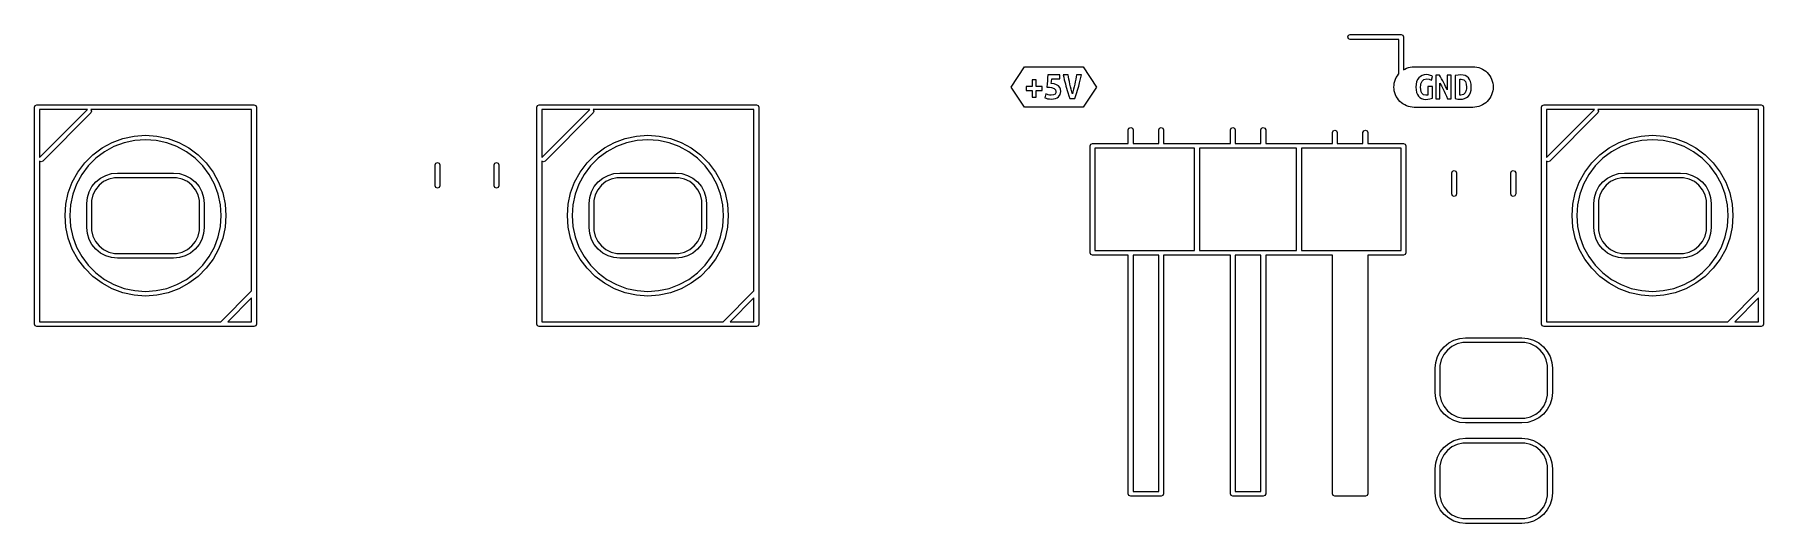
# Model space of a CAD drawing. Extents: x 34.7 to 115.3, y -109.7 to -97.5.
# Drawn here: x 72.24 to 115.26, y -109.66 to -97.5 of the extents above; entities that cross this region are included whole.
import ezdxf

# ---------------------------------------------------------------- set-up
doc = ezdxf.new("R2010")
doc.units = 0
doc.layers.add('BLACK', color=7, linetype='CONTINUOUS')

msp = doc.modelspace()

# ---------------------------------------------------------------- linework, layer by layer
at = {"layer": 'BLACK', "linetype": 'CONTINUOUS'}
for p, q in [((104.915, -97.555), (104.933, -97.5126)), ((104.933, -97.5974), (104.915, -97.555)), ((104.933, -97.5126), (104.975, -97.495)), ((104.975, -97.615), (104.933, -97.5974)), ((104.975, -97.495), (106.245, -97.495)), ((106.185, -97.615), (104.975, -97.615)), ((106.185, -98.4739), (106.185, -97.615)), ((106.245, -97.495), (106.287, -97.5126)), ((106.287, -97.5126), (106.305, -97.555)), ((106.305, -97.555), (106.305, -98.3705)), ((96.5378, -98.8), (96.8707, -98.3006)), ((96.8707, -98.3006), (96.9104, -98.3006)), ((96.9104, -98.3006), (98.2896, -98.3006)), ((96.9104, -98.3006), (96.9104, -98.3006)), ((97.4514, -98.499), (97.4478, -98.5718)), ((97.7524, -98.499), (97.4514, -98.499)), ((97.7524, -98.5962), (97.7524, -98.499)), ((97.961, -98.499), (97.8372, -98.499)), ((97.8372, -98.499), (97.8481, -98.5523)), ((97.9681, -98.5484), (97.961, -98.499)), ((98.1667, -98.499), (98.1582, -98.5485)), ((98.2896, -98.499), (98.1667, -98.499)), ((98.2769, -98.5595), (98.2896, -98.499)), ((98.2896, -98.3006), (98.3293, -98.3006)), ((98.3293, -98.3006), (98.6622, -98.8)), ((106.151, -98.5188), (106.18, -98.4789)), ((106.18, -98.4789), (106.185, -98.4739)), ((106.305, -98.3705), (106.333, -98.3537)), ((106.333, -98.3537), (106.378, -98.3324)), ((106.378, -98.3324), (106.425, -98.3157)), ((106.425, -98.3157), (106.473, -98.3036)), ((106.473, -98.3036), (106.522, -98.2963)), ((106.522, -98.2963), (106.572, -98.2939)), ((106.572, -98.2939), (106.611, -98.2939)), ((106.611, -98.2939), (106.611, -98.2939)), ((106.611, -98.2939), (107.989, -98.2939)), ((106.767, -98.5119), (106.723, -98.5363)), ((106.815, -98.4972), (106.767, -98.5119)), ((106.867, -98.4923), (106.815, -98.4972)), ((106.928, -98.4976), (106.867, -98.4923)), ((106.975, -98.5095), (106.928, -98.4976)), ((107.008, -98.5238), (106.975, -98.5095)), ((107.2, -98.5057), (107.106, -98.5057)), ((107.106, -98.5057), (107.106, -99.0953)), ((107.227, -98.5494), (107.2, -98.5057)), ((107.494, -98.5057), (107.389, -98.5057)), ((107.389, -98.5057), (107.389, -98.8686)), ((107.494, -99.0953), (107.494, -98.5057)), ((107.665, -98.5019), (107.59, -98.5133)), ((107.59, -98.5133), (107.59, -99.0886)), ((107.731, -98.499), (107.665, -98.5019)), ((107.786, -98.5033), (107.731, -98.499)), ((107.837, -98.5162), (107.786, -98.5033)), ((107.989, -98.2939), (108.028, -98.2939)), ((108.028, -98.2939), (108.078, -98.2963)), ((108.078, -98.2963), (108.127, -98.3036)), ((108.127, -98.3036), (108.175, -98.3157)), ((108.175, -98.3157), (108.222, -98.3324)), ((108.222, -98.3324), (108.267, -98.3537)), ((108.267, -98.3537), (108.31, -98.3792)), ((108.31, -98.3792), (108.349, -98.4088)), ((108.349, -98.4088), (108.386, -98.4421)), ((108.386, -98.4421), (108.42, -98.4789)), ((108.42, -98.4789), (108.449, -98.5188)), ((96.8707, -99.2994), (96.5378, -98.8)), ((97.0599, -98.7905), (96.9104, -98.7905)), ((96.9104, -98.7905), (96.9104, -98.8867)), ((96.9104, -98.8867), (97.0599, -98.8867)), ((97.1609, -98.6247), (97.0599, -98.6247)), ((97.0599, -98.6247), (97.0599, -98.7905)), ((97.0599, -98.8867), (97.0599, -99.0524)), ((97.1609, -98.7905), (97.1609, -98.6247)), ((97.3104, -98.7905), (97.1609, -98.7905)), ((97.1609, -99.0524), (97.1609, -98.8867)), ((97.1609, -98.8867), (97.3104, -98.8867)), ((97.3104, -98.8867), (97.3104, -98.7905)), ((97.4362, -98.7246), (97.4276, -98.8038)), ((97.4276, -98.8038), (97.4931, -98.8058)), ((97.4428, -98.6471), (97.4362, -98.7246)), ((97.4478, -98.5718), (97.4428, -98.6471)), ((97.4931, -98.8058), (97.5448, -98.8119)), ((97.54, -98.7143), (97.5448, -98.66)), ((97.6121, -98.724), (97.54, -98.7143)), ((97.5448, -98.66), (97.5495, -98.5962)), ((97.5448, -98.8119), (97.6138, -98.8348)), ((97.5495, -98.5962), (97.7524, -98.5962)), ((97.6708, -98.7431), (97.6121, -98.724)), ((97.6138, -98.8348), (97.6462, -98.87)), ((97.6462, -98.87), (97.6543, -98.9153)), ((97.6543, -98.9153), (97.6495, -98.9467)), ((97.7162, -98.7714), (97.6708, -98.7431)), ((97.7485, -98.8089), (97.7162, -98.7714)), ((97.7679, -98.8552), (97.7485, -98.8089)), ((97.76, -98.9862), (97.7743, -98.9105)), ((97.7743, -98.9105), (97.7679, -98.8552)), ((97.8481, -98.5523), (97.8638, -98.619)), ((97.8638, -98.619), (97.8764, -98.6689)), ((97.8764, -98.6689), (97.8901, -98.7208)), ((97.8901, -98.7208), (97.9048, -98.7748)), ((97.9048, -98.7748), (97.9204, -98.8297)), ((97.9204, -98.8297), (97.9365, -98.8848)), ((97.9365, -98.8848), (97.9534, -98.94)), ((97.9534, -98.94), (97.9784, -99.0186)), ((97.9781, -98.6052), (97.9681, -98.5484)), ((97.9902, -98.6666), (97.9781, -98.6052)), ((98.0034, -98.73), (97.9902, -98.6666)), ((98.0177, -98.7938), (98.0034, -98.73)), ((98.0329, -98.8567), (98.0177, -98.7938)), ((98.0485, -98.9158), (98.0329, -98.8567)), ((98.0639, -98.9686), (98.0485, -98.9158)), ((98.0791, -98.9166), (98.0639, -98.9686)), ((98.0943, -98.8576), (98.0791, -98.9166)), ((98.1091, -98.7948), (98.0943, -98.8576)), ((98.1229, -98.7309), (98.1091, -98.7948)), ((98.1358, -98.6675), (98.1229, -98.7309)), ((98.1477, -98.6057), (98.1358, -98.6675)), ((98.1582, -98.5485), (98.1477, -98.6057)), ((98.1589, -98.9859), (98.1763, -98.9329)), ((98.1763, -98.9329), (98.1929, -98.8795)), ((98.1929, -98.8795), (98.2086, -98.8268)), ((98.2086, -98.8268), (98.2234, -98.7748)), ((98.2234, -98.7748), (98.2437, -98.6989)), ((98.2437, -98.6989), (98.2615, -98.6266)), ((98.2615, -98.6266), (98.2769, -98.5595)), ((98.6622, -98.8), (98.3293, -99.2994)), ((106.066, -98.8), (106.068, -98.7504)), ((106.068, -98.8496), (106.066, -98.8)), ((106.068, -98.7504), (106.075, -98.7013)), ((106.075, -98.8987), (106.068, -98.8496)), ((106.075, -98.7013), (106.087, -98.6531)), ((106.087, -98.9469), (106.075, -98.8987)), ((106.087, -98.6531), (106.104, -98.6063)), ((106.104, -98.6063), (106.125, -98.5614)), ((106.125, -98.5614), (106.151, -98.5188)), ((106.616, -98.7292), (106.611, -98.8)), ((106.611, -98.8), (106.616, -98.8716)), ((106.631, -98.6671), (106.616, -98.7292)), ((106.616, -98.8716), (106.628, -98.9338)), ((106.628, -98.9338), (106.649, -98.9867)), ((106.655, -98.6141), (106.631, -98.6671)), ((106.686, -98.5704), (106.655, -98.6141)), ((106.723, -98.5363), (106.686, -98.5704)), ((106.73, -98.8), (106.732, -98.7563)), ((106.734, -98.8643), (106.73, -98.8)), ((106.732, -98.7563), (106.739, -98.7167)), ((106.745, -98.9162), (106.734, -98.8643)), ((106.739, -98.7167), (106.765, -98.6519)), ((106.764, -98.9557), (106.745, -98.9162)), ((106.765, -98.6519), (106.812, -98.6095)), ((106.812, -98.6095), (106.883, -98.5943)), ((106.883, -98.5943), (106.946, -98.6047)), ((107.025, -98.7867), (106.908, -98.7867)), ((106.908, -98.7867), (106.908, -99.0019)), ((106.946, -98.6047), (106.997, -98.6285)), ((106.997, -98.6285), (107.028, -98.5352)), ((107.028, -98.5352), (107.008, -98.5238)), ((107.025, -99.081), (107.025, -98.7867)), ((107.211, -99.0953), (107.211, -98.7038)), ((107.211, -98.7038), (107.247, -98.7691)), ((107.253, -98.5966), (107.227, -98.5494)), ((107.247, -98.7691), (107.281, -98.8344)), ((107.28, -98.6456), (107.253, -98.5966)), ((107.305, -98.6943), (107.28, -98.6456)), ((107.281, -98.8344), (107.313, -98.8995)), ((107.33, -98.7421), (107.305, -98.6943)), ((107.313, -98.8995), (107.343, -98.9647)), ((107.352, -98.7886), (107.33, -98.7421)), ((107.372, -98.8314), (107.352, -98.7886)), ((107.389, -98.8686), (107.372, -98.8314)), ((107.707, -98.6038), (107.724, -98.6014)), ((107.707, -99), (107.707, -98.6038)), ((107.724, -98.6014), (107.741, -98.6009)), ((107.741, -98.6009), (107.805, -98.6176)), ((107.839, -98.9438), (107.795, -98.9857)), ((107.805, -98.6176), (107.844, -98.6619)), ((107.881, -98.5382), (107.837, -98.5162)), ((107.862, -98.8805), (107.839, -98.9438)), ((107.844, -98.6619), (107.864, -98.7257)), ((107.868, -98.842), (107.862, -98.8805)), ((107.864, -98.7257), (107.87, -98.8)), ((107.87, -98.8), (107.868, -98.842)), ((107.918, -98.57), (107.881, -98.5382)), ((107.948, -98.6116), (107.918, -98.57)), ((107.944, -98.9918), (107.968, -98.9395)), ((107.97, -98.6633), (107.948, -98.6116)), ((107.968, -98.9395), (107.984, -98.8758)), ((107.984, -98.7258), (107.97, -98.6633)), ((107.989, -98.8), (107.984, -98.7258)), ((107.984, -98.8758), (107.989, -98.8)), ((108.449, -98.5188), (108.475, -98.5614)), ((108.475, -98.5614), (108.496, -98.6063)), ((108.496, -98.6063), (108.513, -98.6531)), ((108.513, -98.6531), (108.525, -98.7013)), ((108.525, -98.8987), (108.513, -98.9469)), ((108.525, -98.7013), (108.532, -98.7504)), ((108.532, -98.8496), (108.525, -98.8987)), ((108.532, -98.7504), (108.534, -98.8)), ((108.534, -98.8), (108.532, -98.8496)), ((72.24, -99.3), (72.2576, -99.2576)), ((72.24, -104.7), (72.24, -99.3)), ((72.2576, -99.2576), (72.3, -99.24)), ((72.3, -99.24), (77.7, -99.24)), ((72.36, -99.36), (72.36, -100.555)), ((72.36, -100.555), (73.5551, -99.36)), ((73.5551, -99.36), (72.36, -99.36)), ((73.6434, -99.36), (73.66, -99.4)), ((77.64, -99.36), (73.6434, -99.36)), ((77.64, -103.875), (77.64, -99.36)), ((77.7, -99.24), (77.7424, -99.2576)), ((77.7424, -99.2576), (77.76, -99.3)), ((77.76, -99.3), (77.76, -104.7)), ((84.74, -99.3), (84.7576, -99.2576)), ((84.74, -104.7), (84.74, -99.3)), ((84.7576, -99.2576), (84.8, -99.24)), ((84.8, -99.24), (90.2, -99.24)), ((84.86, -99.36), (84.86, -100.555)), ((84.86, -100.555), (86.0551, -99.36)), ((86.0551, -99.36), (84.86, -99.36)), ((86.1434, -99.36), (86.16, -99.4)), ((90.14, -99.36), (86.1434, -99.36)), ((90.14, -103.875), (90.14, -99.36)), ((90.2, -99.24), (90.2424, -99.2576)), ((90.2424, -99.2576), (90.26, -99.3)), ((90.26, -99.3), (90.26, -104.7)), ((96.9104, -99.2994), (96.8707, -99.2994)), ((97.1609, -99.2994), (96.9104, -99.2994)), ((97.0599, -99.0524), (97.1609, -99.0524)), ((97.5409, -99.2994), (97.1609, -99.2994)), ((97.4057, -98.9734), (97.3819, -99.0705)), ((97.3819, -99.0705), (97.409, -99.081)), ((97.459, -98.9924), (97.4057, -98.9734)), ((97.409, -99.081), (97.4486, -99.091)), ((97.4486, -99.091), (97.4943, -99.0981)), ((97.4955, -98.9988), (97.459, -98.9924)), ((97.4943, -99.0981), (97.5409, -99.101)), ((97.54, -99.001), (97.4955, -98.9988)), ((97.5967, -98.9934), (97.54, -99.001)), ((97.5409, -99.101), (97.5955, -99.0974)), ((98.002, -99.2994), (97.5409, -99.2994)), ((97.5955, -99.0974), (97.6429, -99.0867)), ((97.6319, -98.9738), (97.5967, -98.9934)), ((97.6495, -98.9467), (97.6319, -98.9738)), ((97.6429, -99.0867), (97.6831, -99.0696)), ((97.6831, -99.0696), (97.7162, -99.0467)), ((97.7162, -99.0467), (97.76, -98.9862)), ((97.9784, -99.0186), (98.002, -99.0886)), ((98.002, -99.0886), (98.1229, -99.0886)), ((98.2896, -99.2994), (98.002, -99.2994)), ((98.1229, -99.0886), (98.1411, -99.0379)), ((98.1411, -99.0379), (98.1589, -98.9859)), ((98.3293, -99.2994), (98.2896, -99.2994)), ((106.104, -98.9937), (106.087, -98.9469)), ((106.125, -99.0386), (106.104, -98.9937)), ((106.151, -99.0812), (106.125, -99.0386)), ((106.18, -99.1211), (106.151, -99.0812)), ((106.214, -99.1579), (106.18, -99.1211)), ((106.251, -99.1912), (106.214, -99.1579)), ((106.29, -99.2208), (106.251, -99.1912)), ((106.333, -99.2463), (106.29, -99.2208)), ((106.378, -99.2676), (106.333, -99.2463)), ((106.425, -99.2843), (106.378, -99.2676)), ((106.473, -99.2964), (106.425, -99.2843)), ((106.522, -99.3037), (106.473, -99.2964)), ((106.572, -99.3061), (106.522, -99.3037)), ((106.611, -99.3061), (106.572, -99.3061)), ((106.852, -99.3061), (106.611, -99.3061)), ((106.649, -98.9867), (106.677, -99.03)), ((106.677, -99.03), (106.712, -99.0638)), ((106.712, -99.0638), (106.753, -99.0881)), ((106.753, -99.0881), (106.8, -99.1028)), ((106.805, -98.9932), (106.764, -98.9557)), ((106.8, -99.1028), (106.852, -99.1077)), ((106.862, -99.0057), (106.805, -98.9932)), ((106.852, -99.1077), (106.911, -99.1053)), ((107.4, -99.3061), (106.852, -99.3061)), ((106.885, -99.0048), (106.862, -99.0057)), ((106.908, -99.0019), (106.885, -99.0048)), ((106.911, -99.1053), (106.959, -99.0981)), ((106.959, -99.0981), (107.025, -99.081)), ((107.106, -99.0953), (107.211, -99.0953)), ((107.343, -98.9647), (107.373, -99.0299)), ((107.373, -99.0299), (107.4, -99.0953)), ((107.4, -99.0953), (107.494, -99.0953)), ((107.715, -99.3061), (107.4, -99.3061)), ((107.59, -99.0886), (107.654, -99.0996)), ((107.654, -99.0996), (107.715, -99.1029)), ((107.717, -99.001), (107.707, -99)), ((107.715, -99.1029), (107.773, -99.0987)), ((107.989, -99.3061), (107.715, -99.3061)), ((107.728, -99.001), (107.717, -99.001)), ((107.795, -98.9857), (107.728, -99.001)), ((107.773, -99.0987), (107.825, -99.0862)), ((107.825, -99.0862), (107.872, -99.0647)), ((107.872, -99.0647), (107.912, -99.0334)), ((107.912, -99.0334), (107.944, -98.9918)), ((108.028, -99.3061), (107.989, -99.3061)), ((108.078, -99.3037), (108.028, -99.3061)), ((108.127, -99.2964), (108.078, -99.3037)), ((108.175, -99.2843), (108.127, -99.2964)), ((108.222, -99.2676), (108.175, -99.2843)), ((108.267, -99.2463), (108.222, -99.2676)), ((108.31, -99.2208), (108.267, -99.2463)), ((108.349, -99.1912), (108.31, -99.2208)), ((108.386, -99.1579), (108.349, -99.1912)), ((108.42, -99.1211), (108.386, -99.1579)), ((108.449, -99.0812), (108.42, -99.1211)), ((108.475, -99.0386), (108.449, -99.0812)), ((108.496, -98.9937), (108.475, -99.0386)), ((108.513, -98.9469), (108.496, -98.9937)), ((109.74, -99.3), (109.758, -99.2576)), ((109.74, -104.7), (109.74, -99.3)), ((109.758, -99.2576), (109.8, -99.24)), ((109.8, -99.24), (115.2, -99.24)), ((109.86, -99.36), (109.86, -100.555)), ((109.86, -100.555), (111.055, -99.36)), ((111.055, -99.36), (109.86, -99.36)), ((111.143, -99.36), (111.16, -99.4)), ((115.14, -99.36), (111.143, -99.36)), ((115.14, -103.875), (115.14, -99.36)), ((115.2, -99.24), (115.242, -99.2576)), ((115.242, -99.2576), (115.26, -99.3)), ((115.26, -99.3), (115.26, -104.7)), ((73.6424, -99.4424), (72.4424, -100.642)), ((73.66, -99.4), (73.6424, -99.4424)), ((86.1424, -99.4424), (84.9424, -100.642)), ((86.16, -99.4), (86.1424, -99.4424)), ((111.142, -99.4424), (109.942, -100.642)), ((111.16, -99.4), (111.142, -99.4424)), ((73.9178, -100.316), (74.1685, -100.179)), ((74.1685, -100.179), (74.4361, -100.079)), ((74.4685, -100.19), (74.2163, -100.284)), ((74.4361, -100.079), (74.7151, -100.019)), ((74.7315, -100.133), (74.4685, -100.19)), ((74.7151, -100.019), (75, -99.9984)), ((75, -100.114), (74.7315, -100.133)), ((75, -99.9984), (75.2849, -100.019)), ((75.2685, -100.133), (75, -100.114)), ((75.5315, -100.19), (75.2685, -100.133)), ((75.2849, -100.019), (75.5639, -100.079)), ((75.7837, -100.284), (75.5315, -100.19)), ((75.5639, -100.079), (75.8315, -100.179)), ((75.8315, -100.179), (76.0822, -100.316)), ((86.4178, -100.316), (86.6685, -100.179)), ((86.6685, -100.179), (86.9361, -100.079)), ((86.9685, -100.19), (86.7163, -100.284)), ((86.9361, -100.079), (87.2151, -100.019)), ((87.2315, -100.133), (86.9685, -100.19)), ((87.2151, -100.019), (87.5, -99.9984)), ((87.5, -100.114), (87.2315, -100.133)), ((87.5, -99.9984), (87.7849, -100.019)), ((87.7685, -100.133), (87.5, -100.114)), ((88.0315, -100.19), (87.7685, -100.133)), ((87.7849, -100.019), (88.0639, -100.079)), ((88.2837, -100.284), (88.0315, -100.19)), ((88.0639, -100.079), (88.3315, -100.179)), ((88.3315, -100.179), (88.5822, -100.316)), ((98.505, -100.265), (98.5226, -100.223)), ((98.5226, -100.223), (98.565, -100.205)), ((98.565, -100.205), (99.455, -100.205)), ((99.455, -99.8679), (99.4726, -99.8255)), ((99.455, -100.205), (99.455, -99.8679)), ((99.4726, -99.8255), (99.515, -99.8079)), ((99.515, -99.8079), (99.5574, -99.8255)), ((99.5574, -99.8255), (99.575, -99.8679)), ((99.575, -99.8679), (99.575, -100.205)), ((99.575, -100.205), (100.215, -100.205)), ((100.215, -99.8679), (100.233, -99.8255)), ((100.215, -100.205), (100.215, -99.8679)), ((100.233, -99.8255), (100.275, -99.8079)), ((100.275, -99.8079), (100.317, -99.8255)), ((100.317, -99.8255), (100.335, -99.8679)), ((100.335, -99.8679), (100.335, -100.205)), ((100.335, -100.205), (101.995, -100.205)), ((101.995, -99.8679), (102.013, -99.8255)), ((101.995, -100.205), (101.995, -99.8679)), ((102.013, -99.8255), (102.055, -99.8079)), ((102.055, -99.8079), (102.097, -99.8255)), ((102.097, -99.8255), (102.115, -99.8679)), ((102.115, -99.8679), (102.115, -100.205)), ((102.115, -100.205), (102.755, -100.205)), ((102.755, -99.8679), (102.773, -99.8255)), ((102.755, -100.205), (102.755, -99.8679)), ((102.773, -99.8255), (102.815, -99.8079)), ((102.815, -99.8079), (102.857, -99.8255)), ((102.857, -99.8255), (102.875, -99.8679)), ((102.875, -99.8679), (102.875, -100.205)), ((102.875, -100.205), (104.535, -100.205)), ((104.535, -99.935), (104.553, -99.8926)), ((104.535, -100.205), (104.535, -99.935)), ((104.553, -99.8926), (104.595, -99.875)), ((104.595, -99.875), (104.637, -99.8926)), ((104.637, -99.8926), (104.655, -99.935)), ((104.655, -99.935), (104.655, -100.205)), ((104.655, -100.205), (105.295, -100.205)), ((105.295, -99.935), (105.313, -99.8926)), ((105.295, -100.205), (105.295, -99.935)), ((105.313, -99.8926), (105.355, -99.875)), ((105.355, -99.875), (105.397, -99.8926)), ((105.397, -99.8926), (105.415, -99.935)), ((105.415, -99.935), (105.415, -100.205)), ((105.415, -100.205), (106.305, -100.205)), ((106.305, -100.205), (106.347, -100.223)), ((106.347, -100.223), (106.365, -100.265)), ((111.418, -100.316), (111.668, -100.179)), ((111.668, -100.179), (111.936, -100.079)), ((111.969, -100.19), (111.716, -100.284)), ((111.936, -100.079), (112.215, -100.019)), ((112.232, -100.133), (111.969, -100.19)), ((112.215, -100.019), (112.5, -99.9984)), ((112.5, -100.114), (112.232, -100.133)), ((112.5, -99.9984), (112.785, -100.019)), ((112.768, -100.133), (112.5, -100.114)), ((113.031, -100.19), (112.768, -100.133)), ((112.785, -100.019), (113.064, -100.079)), ((113.284, -100.284), (113.031, -100.19)), ((113.064, -100.079), (113.332, -100.179)), ((113.332, -100.179), (113.582, -100.316)), ((72.4, -100.66), (72.36, -100.643)), ((72.36, -100.643), (72.36, -104.64)), ((72.4424, -100.642), (72.4, -100.66)), ((73.4873, -100.689), (73.6892, -100.487)), ((73.7646, -100.574), (73.5743, -100.765)), ((73.6892, -100.487), (73.9178, -100.316)), ((73.9801, -100.413), (73.7646, -100.574)), ((74.2163, -100.284), (73.9801, -100.413)), ((76.0199, -100.413), (75.7837, -100.284)), ((76.2354, -100.574), (76.0199, -100.413)), ((76.0822, -100.316), (76.3108, -100.487)), ((76.4257, -100.765), (76.2354, -100.574)), ((76.3108, -100.487), (76.5127, -100.689)), ((84.9, -100.66), (84.86, -100.643)), ((84.86, -100.643), (84.86, -104.64)), ((84.9424, -100.642), (84.9, -100.66)), ((85.9873, -100.689), (86.1892, -100.487)), ((86.2646, -100.574), (86.0743, -100.765)), ((86.1892, -100.487), (86.4178, -100.316)), ((86.4801, -100.413), (86.2646, -100.574)), ((86.7163, -100.284), (86.4801, -100.413)), ((88.5199, -100.413), (88.2837, -100.284)), ((88.7354, -100.574), (88.5199, -100.413)), ((88.5822, -100.316), (88.8108, -100.487)), ((88.9257, -100.765), (88.7354, -100.574)), ((88.8108, -100.487), (89.0127, -100.689)), ((98.505, -102.925), (98.505, -100.265)), ((99.515, -100.325), (98.625, -100.325)), ((98.625, -100.325), (98.625, -102.865)), ((100.275, -100.325), (99.515, -100.325)), ((101.105, -100.325), (100.275, -100.325)), ((101.105, -102.865), (101.105, -100.325)), ((102.055, -100.325), (101.225, -100.325)), ((101.225, -100.325), (101.225, -102.865)), ((102.815, -100.325), (102.055, -100.325)), ((103.645, -100.325), (102.815, -100.325)), ((103.645, -102.865), (103.645, -100.325)), ((104.595, -100.325), (103.765, -100.325)), ((103.765, -100.325), (103.765, -102.865)), ((105.355, -100.325), (104.595, -100.325)), ((106.245, -100.325), (105.355, -100.325)), ((106.245, -102.865), (106.245, -100.325)), ((106.365, -100.265), (106.365, -102.925)), ((109.9, -100.66), (109.86, -100.643)), ((109.86, -100.643), (109.86, -104.64)), ((109.942, -100.642), (109.9, -100.66)), ((110.987, -100.689), (111.189, -100.487)), ((111.265, -100.574), (111.074, -100.765)), ((111.189, -100.487), (111.418, -100.316)), ((111.48, -100.413), (111.265, -100.574)), ((111.716, -100.284), (111.48, -100.413)), ((113.52, -100.413), (113.284, -100.284)), ((113.735, -100.574), (113.52, -100.413)), ((113.582, -100.316), (113.811, -100.487)), ((113.926, -100.765), (113.735, -100.574)), ((113.811, -100.487), (114.013, -100.689)), ((73.1792, -101.168), (73.3161, -100.918)), ((73.413, -100.98), (73.284, -101.216)), ((73.3161, -100.918), (73.4873, -100.689)), ((73.5743, -100.765), (73.413, -100.98)), ((73.7626, -101.163), (73.8778, -101.068)), ((73.8778, -101.068), (74.0092, -100.998)), ((74.0873, -101.092), (73.9573, -101.155)), ((74.0092, -100.998), (74.1517, -100.955)), ((74.2279, -101.06), (74.0873, -101.092)), ((74.1517, -100.955), (74.3, -100.94)), ((74.3, -101.06), (74.2279, -101.06)), ((74.3, -100.94), (75.7, -100.94)), ((75.7, -101.06), (74.3, -101.06)), ((75.7, -100.94), (75.8483, -100.955)), ((75.7721, -101.06), (75.7, -101.06)), ((75.9127, -101.092), (75.7721, -101.06)), ((75.8483, -100.955), (75.9908, -100.998)), ((76.0427, -101.155), (75.9127, -101.092)), ((75.9908, -100.998), (76.1222, -101.068)), ((76.1222, -101.068), (76.2374, -101.163)), ((76.587, -100.98), (76.4257, -100.765)), ((76.5127, -100.689), (76.6839, -100.918)), ((76.716, -101.216), (76.587, -100.98)), ((76.6839, -100.918), (76.8208, -101.168)), ((82.205, -100.739), (82.2226, -100.696)), ((82.205, -101.261), (82.205, -100.739)), ((82.2226, -100.696), (82.265, -100.679)), ((82.265, -100.679), (82.3074, -100.696)), ((82.3074, -100.696), (82.325, -100.739)), ((82.325, -100.739), (82.325, -101.261)), ((83.675, -100.739), (83.6926, -100.696)), ((83.675, -101.261), (83.675, -100.739)), ((83.6926, -100.696), (83.735, -100.679)), ((83.735, -100.679), (83.7774, -100.696)), ((83.7774, -100.696), (83.795, -100.739)), ((83.795, -100.739), (83.795, -101.261)), ((85.6792, -101.168), (85.8161, -100.918)), ((85.913, -100.98), (85.784, -101.216)), ((85.8161, -100.918), (85.9873, -100.689)), ((86.0743, -100.765), (85.913, -100.98)), ((86.2626, -101.163), (86.3778, -101.068)), ((86.3778, -101.068), (86.5092, -100.998)), ((86.5873, -101.092), (86.4573, -101.155)), ((86.5092, -100.998), (86.6517, -100.955)), ((86.7279, -101.06), (86.5873, -101.092)), ((86.6517, -100.955), (86.8, -100.94)), ((86.8, -101.06), (86.7279, -101.06)), ((86.8, -100.94), (88.2, -100.94)), ((88.2, -101.06), (86.8, -101.06)), ((88.2, -100.94), (88.3483, -100.955)), ((88.2721, -101.06), (88.2, -101.06)), ((88.4127, -101.092), (88.2721, -101.06)), ((88.3483, -100.955), (88.4908, -100.998)), ((88.5427, -101.155), (88.4127, -101.092)), ((88.4908, -100.998), (88.6222, -101.068)), ((88.6222, -101.068), (88.7374, -101.163)), ((89.087, -100.98), (88.9257, -100.765)), ((89.0127, -100.689), (89.1839, -100.918)), ((89.216, -101.216), (89.087, -100.98)), ((89.1839, -100.918), (89.3208, -101.168)), ((107.505, -100.939), (107.523, -100.896)), ((107.505, -101.461), (107.505, -100.939)), ((107.523, -100.896), (107.565, -100.879)), ((107.565, -100.879), (107.607, -100.896)), ((107.607, -100.896), (107.625, -100.939)), ((107.625, -100.939), (107.625, -101.461)), ((108.975, -100.939), (108.993, -100.896)), ((108.975, -101.461), (108.975, -100.939)), ((108.993, -100.896), (109.035, -100.879)), ((109.035, -100.879), (109.077, -100.896)), ((109.077, -100.896), (109.095, -100.939)), ((109.095, -100.939), (109.095, -101.461)), ((110.679, -101.168), (110.816, -100.918)), ((110.913, -100.98), (110.784, -101.216)), ((110.816, -100.918), (110.987, -100.689)), ((111.074, -100.765), (110.913, -100.98)), ((111.263, -101.163), (111.378, -101.068)), ((111.378, -101.068), (111.509, -100.998)), ((111.587, -101.092), (111.457, -101.155)), ((111.509, -100.998), (111.652, -100.955)), ((111.728, -101.06), (111.587, -101.092)), ((111.652, -100.955), (111.8, -100.94)), ((111.8, -101.06), (111.728, -101.06)), ((111.8, -100.94), (113.2, -100.94)), ((113.2, -101.06), (111.8, -101.06)), ((113.2, -100.94), (113.348, -100.955)), ((113.272, -101.06), (113.2, -101.06)), ((113.413, -101.092), (113.272, -101.06)), ((113.348, -100.955), (113.491, -100.998)), ((113.543, -101.155), (113.413, -101.092)), ((113.491, -100.998), (113.622, -101.068)), ((113.622, -101.068), (113.737, -101.163)), ((114.087, -100.98), (113.926, -100.765)), ((114.013, -100.689), (114.184, -100.918)), ((114.216, -101.216), (114.087, -100.98)), ((114.184, -100.918), (114.321, -101.168)), ((73.0187, -101.715), (73.0794, -101.436)), ((73.0794, -101.436), (73.1792, -101.168)), ((73.19, -101.469), (73.1327, -101.732)), ((73.284, -101.216), (73.19, -101.469)), ((73.5546, -101.552), (73.5979, -101.409)), ((73.5979, -101.409), (73.6681, -101.278)), ((73.6921, -101.487), (73.66, -101.628)), ((73.6681, -101.278), (73.7626, -101.163)), ((73.7547, -101.357), (73.6921, -101.487)), ((73.8446, -101.245), (73.7547, -101.357)), ((73.9573, -101.155), (73.8446, -101.245)), ((76.1554, -101.245), (76.0427, -101.155)), ((76.2453, -101.357), (76.1554, -101.245)), ((76.2374, -101.163), (76.3319, -101.278)), ((76.3079, -101.487), (76.2453, -101.357)), ((76.34, -101.628), (76.3079, -101.487)), ((76.3319, -101.278), (76.4021, -101.409)), ((76.4021, -101.409), (76.4454, -101.552)), ((76.81, -101.469), (76.716, -101.216)), ((76.8673, -101.732), (76.81, -101.469)), ((76.8208, -101.168), (76.9206, -101.436)), ((76.9206, -101.436), (76.9813, -101.715)), ((82.2226, -101.304), (82.205, -101.261)), ((82.265, -101.321), (82.2226, -101.304)), ((82.3074, -101.304), (82.265, -101.321)), ((82.325, -101.261), (82.3074, -101.304)), ((83.6926, -101.304), (83.675, -101.261)), ((83.735, -101.321), (83.6926, -101.304)), ((83.7774, -101.304), (83.735, -101.321)), ((83.795, -101.261), (83.7774, -101.304)), ((85.5187, -101.715), (85.5794, -101.436)), ((85.5794, -101.436), (85.6792, -101.168)), ((85.69, -101.469), (85.6327, -101.732)), ((85.784, -101.216), (85.69, -101.469)), ((86.0546, -101.552), (86.0979, -101.409)), ((86.0979, -101.409), (86.1681, -101.278)), ((86.1921, -101.487), (86.16, -101.628)), ((86.1681, -101.278), (86.2626, -101.163)), ((86.2547, -101.357), (86.1921, -101.487)), ((86.3446, -101.245), (86.2547, -101.357)), ((86.4573, -101.155), (86.3446, -101.245)), ((88.6554, -101.245), (88.5427, -101.155)), ((88.7453, -101.357), (88.6554, -101.245)), ((88.7374, -101.163), (88.8319, -101.278)), ((88.8079, -101.487), (88.7453, -101.357)), ((88.84, -101.628), (88.8079, -101.487)), ((88.8319, -101.278), (88.9021, -101.409)), ((88.9021, -101.409), (88.9454, -101.552)), ((89.31, -101.469), (89.216, -101.216)), ((89.3673, -101.732), (89.31, -101.469)), ((89.3208, -101.168), (89.4206, -101.436)), ((89.4206, -101.436), (89.4813, -101.715)), ((107.523, -101.504), (107.505, -101.461)), ((107.565, -101.521), (107.523, -101.504)), ((107.607, -101.504), (107.565, -101.521)), ((107.625, -101.461), (107.607, -101.504)), ((108.993, -101.504), (108.975, -101.461)), ((109.035, -101.521), (108.993, -101.504)), ((109.077, -101.504), (109.035, -101.521)), ((109.095, -101.461), (109.077, -101.504)), ((110.519, -101.715), (110.579, -101.436)), ((110.579, -101.436), (110.679, -101.168)), ((110.69, -101.469), (110.633, -101.732)), ((110.784, -101.216), (110.69, -101.469)), ((111.055, -101.552), (111.098, -101.409)), ((111.098, -101.409), (111.168, -101.278)), ((111.192, -101.487), (111.16, -101.628)), ((111.168, -101.278), (111.263, -101.163)), ((111.255, -101.357), (111.192, -101.487)), ((111.345, -101.245), (111.255, -101.357)), ((111.457, -101.155), (111.345, -101.245)), ((113.655, -101.245), (113.543, -101.155)), ((113.745, -101.357), (113.655, -101.245)), ((113.737, -101.163), (113.832, -101.278)), ((113.808, -101.487), (113.745, -101.357)), ((113.84, -101.628), (113.808, -101.487)), ((113.832, -101.278), (113.902, -101.409)), ((113.902, -101.409), (113.945, -101.552)), ((114.31, -101.469), (114.216, -101.216)), ((114.367, -101.732), (114.31, -101.469)), ((114.321, -101.168), (114.421, -101.436)), ((114.421, -101.436), (114.481, -101.715)), ((72.9984, -102), (73.0187, -101.715)), ((73.1327, -101.732), (73.1135, -102)), ((73.54, -101.7), (73.5546, -101.552)), ((73.54, -102.3), (73.54, -101.7)), ((73.66, -101.628), (73.66, -101.7)), ((73.66, -101.7), (73.66, -102.3)), ((76.34, -101.7), (76.34, -101.628)), ((76.34, -102.3), (76.34, -101.7)), ((76.4454, -101.552), (76.46, -101.7)), ((76.46, -101.7), (76.46, -102.3)), ((76.8865, -102), (76.8673, -101.732)), ((76.9813, -101.715), (77.0016, -102)), ((85.4984, -102), (85.5187, -101.715)), ((85.6327, -101.732), (85.6135, -102)), ((86.04, -101.7), (86.0546, -101.552)), ((86.04, -102.3), (86.04, -101.7)), ((86.16, -101.628), (86.16, -101.7)), ((86.16, -101.7), (86.16, -102.3)), ((88.84, -101.7), (88.84, -101.628)), ((88.84, -102.3), (88.84, -101.7)), ((88.9454, -101.552), (88.96, -101.7)), ((88.96, -101.7), (88.96, -102.3)), ((89.3865, -102), (89.3673, -101.732)), ((89.4813, -101.715), (89.5016, -102)), ((110.498, -102), (110.519, -101.715)), ((110.633, -101.732), (110.614, -102)), ((111.04, -101.7), (111.055, -101.552)), ((111.04, -102.3), (111.04, -101.7)), ((111.16, -101.628), (111.16, -101.7)), ((111.16, -101.7), (111.16, -102.3)), ((113.84, -101.7), (113.84, -101.628)), ((113.84, -102.3), (113.84, -101.7)), ((113.945, -101.552), (113.96, -101.7)), ((113.96, -101.7), (113.96, -102.3)), ((114.386, -102), (114.367, -101.732)), ((114.481, -101.715), (114.502, -102)), ((73.0187, -102.285), (72.9984, -102)), ((73.0794, -102.564), (73.0187, -102.285)), ((73.1135, -102), (73.1327, -102.268)), ((73.1327, -102.268), (73.19, -102.531)), ((73.5546, -102.448), (73.54, -102.3)), ((73.66, -102.3), (73.66, -102.372)), ((73.66, -102.372), (73.6921, -102.513)), ((76.3079, -102.513), (76.34, -102.372)), ((76.34, -102.372), (76.34, -102.3)), ((76.46, -102.3), (76.4454, -102.448)), ((76.81, -102.531), (76.8673, -102.268)), ((76.8673, -102.268), (76.8865, -102)), ((76.9813, -102.285), (76.9206, -102.564)), ((77.0016, -102), (76.9813, -102.285)), ((85.5187, -102.285), (85.4984, -102)), ((85.5794, -102.564), (85.5187, -102.285)), ((85.6135, -102), (85.6327, -102.268)), ((85.6327, -102.268), (85.69, -102.531)), ((86.0546, -102.448), (86.04, -102.3)), ((86.16, -102.3), (86.16, -102.372)), ((86.16, -102.372), (86.1921, -102.513)), ((88.8079, -102.513), (88.84, -102.372)), ((88.84, -102.372), (88.84, -102.3)), ((88.96, -102.3), (88.9454, -102.448)), ((89.31, -102.531), (89.3673, -102.268)), ((89.3673, -102.268), (89.3865, -102)), ((89.4813, -102.285), (89.4206, -102.564)), ((89.5016, -102), (89.4813, -102.285)), ((110.519, -102.285), (110.498, -102)), ((110.579, -102.564), (110.519, -102.285)), ((110.614, -102), (110.633, -102.268)), ((110.633, -102.268), (110.69, -102.531)), ((111.055, -102.448), (111.04, -102.3)), ((111.16, -102.3), (111.16, -102.372)), ((111.16, -102.372), (111.192, -102.513)), ((113.808, -102.513), (113.84, -102.372)), ((113.84, -102.372), (113.84, -102.3)), ((113.96, -102.3), (113.945, -102.448)), ((114.31, -102.531), (114.367, -102.268)), ((114.367, -102.268), (114.386, -102)), ((114.481, -102.285), (114.421, -102.564)), ((114.502, -102), (114.481, -102.285)), ((73.1792, -102.832), (73.0794, -102.564)), ((73.19, -102.531), (73.284, -102.784)), ((73.284, -102.784), (73.413, -103.02)), ((73.5979, -102.591), (73.5546, -102.448)), ((73.6681, -102.722), (73.5979, -102.591)), ((73.7626, -102.837), (73.6681, -102.722)), ((73.6921, -102.513), (73.7547, -102.643)), ((73.7547, -102.643), (73.8446, -102.755)), ((73.8446, -102.755), (73.9573, -102.845)), ((76.0427, -102.845), (76.1554, -102.755)), ((76.1554, -102.755), (76.2453, -102.643)), ((76.3319, -102.722), (76.2374, -102.837)), ((76.2453, -102.643), (76.3079, -102.513)), ((76.4021, -102.591), (76.3319, -102.722)), ((76.4454, -102.448), (76.4021, -102.591)), ((76.587, -103.02), (76.716, -102.784)), ((76.716, -102.784), (76.81, -102.531)), ((76.9206, -102.564), (76.8208, -102.832)), ((85.6792, -102.832), (85.5794, -102.564)), ((85.69, -102.531), (85.784, -102.784)), ((85.784, -102.784), (85.913, -103.02)), ((86.0979, -102.591), (86.0546, -102.448)), ((86.1681, -102.722), (86.0979, -102.591)), ((86.2626, -102.837), (86.1681, -102.722)), ((86.1921, -102.513), (86.2547, -102.643)), ((86.2547, -102.643), (86.3446, -102.755)), ((86.3446, -102.755), (86.4573, -102.845)), ((88.5427, -102.845), (88.6554, -102.755)), ((88.6554, -102.755), (88.7453, -102.643)), ((88.8319, -102.722), (88.7374, -102.837)), ((88.7453, -102.643), (88.8079, -102.513)), ((88.9021, -102.591), (88.8319, -102.722)), ((88.9454, -102.448), (88.9021, -102.591)), ((89.087, -103.02), (89.216, -102.784)), ((89.216, -102.784), (89.31, -102.531)), ((89.4206, -102.564), (89.3208, -102.832)), ((110.679, -102.832), (110.579, -102.564)), ((110.69, -102.531), (110.784, -102.784)), ((110.784, -102.784), (110.913, -103.02)), ((111.098, -102.591), (111.055, -102.448)), ((111.168, -102.722), (111.098, -102.591)), ((111.263, -102.837), (111.168, -102.722)), ((111.192, -102.513), (111.255, -102.643)), ((111.255, -102.643), (111.345, -102.755)), ((111.345, -102.755), (111.457, -102.845)), ((113.543, -102.845), (113.655, -102.755)), ((113.655, -102.755), (113.745, -102.643)), ((113.832, -102.722), (113.737, -102.837)), ((113.745, -102.643), (113.808, -102.513)), ((113.902, -102.591), (113.832, -102.722)), ((113.945, -102.448), (113.902, -102.591)), ((114.087, -103.02), (114.216, -102.784)), ((114.216, -102.784), (114.31, -102.531)), ((114.421, -102.564), (114.321, -102.832)), ((73.3161, -103.082), (73.1792, -102.832)), ((73.4873, -103.311), (73.3161, -103.082)), ((73.413, -103.02), (73.5743, -103.235)), ((73.5743, -103.235), (73.7646, -103.426)), ((73.8778, -102.932), (73.7626, -102.837)), ((74.0092, -103.002), (73.8778, -102.932)), ((73.9573, -102.845), (74.0873, -102.908)), ((74.1517, -103.045), (74.0092, -103.002)), ((74.0873, -102.908), (74.2279, -102.94)), ((74.3, -103.06), (74.1517, -103.045)), ((74.2279, -102.94), (74.3, -102.94)), ((74.3, -102.94), (75.7, -102.94)), ((75.7, -103.06), (74.3, -103.06)), ((75.7, -102.94), (75.7721, -102.94)), ((75.8483, -103.045), (75.7, -103.06)), ((75.7721, -102.94), (75.9127, -102.908)), ((75.9908, -103.002), (75.8483, -103.045)), ((75.9127, -102.908), (76.0427, -102.845)), ((76.1222, -102.932), (75.9908, -103.002)), ((76.2374, -102.837), (76.1222, -102.932)), ((76.2354, -103.426), (76.4257, -103.235)), ((76.4257, -103.235), (76.587, -103.02)), ((76.6839, -103.082), (76.5127, -103.311)), ((76.8208, -102.832), (76.6839, -103.082)), ((85.8161, -103.082), (85.6792, -102.832)), ((85.9873, -103.311), (85.8161, -103.082)), ((85.913, -103.02), (86.0743, -103.235)), ((86.0743, -103.235), (86.2646, -103.426)), ((86.3778, -102.932), (86.2626, -102.837)), ((86.5092, -103.002), (86.3778, -102.932)), ((86.4573, -102.845), (86.5873, -102.908)), ((86.6517, -103.045), (86.5092, -103.002)), ((86.5873, -102.908), (86.7279, -102.94)), ((86.8, -103.06), (86.6517, -103.045)), ((86.7279, -102.94), (86.8, -102.94)), ((86.8, -102.94), (88.2, -102.94)), ((88.2, -103.06), (86.8, -103.06)), ((88.2, -102.94), (88.2721, -102.94)), ((88.3483, -103.045), (88.2, -103.06)), ((88.2721, -102.94), (88.4127, -102.908)), ((88.4908, -103.002), (88.3483, -103.045)), ((88.4127, -102.908), (88.5427, -102.845)), ((88.6222, -102.932), (88.4908, -103.002)), ((88.7374, -102.837), (88.6222, -102.932)), ((88.7354, -103.426), (88.9257, -103.235)), ((88.9257, -103.235), (89.087, -103.02)), ((89.1839, -103.082), (89.0127, -103.311)), ((89.3208, -102.832), (89.1839, -103.082)), ((98.5226, -102.967), (98.505, -102.925)), ((98.565, -102.985), (98.5226, -102.967)), ((99.455, -102.985), (98.565, -102.985)), ((98.625, -102.865), (101.105, -102.865)), ((99.455, -108.925), (99.455, -102.985)), ((99.575, -102.985), (99.575, -108.865)), ((100.215, -102.985), (99.575, -102.985)), ((100.215, -108.865), (100.215, -102.985)), ((101.165, -102.985), (100.335, -102.985)), ((100.335, -102.985), (100.335, -108.925)), ((101.995, -102.985), (101.165, -102.985)), ((101.225, -102.865), (103.645, -102.865)), ((101.995, -108.925), (101.995, -102.985)), ((102.115, -102.985), (102.115, -108.865)), ((102.755, -102.985), (102.115, -102.985)), ((102.755, -108.865), (102.755, -102.985)), ((103.705, -102.985), (102.875, -102.985)), ((102.875, -102.985), (102.875, -108.925)), ((104.535, -102.985), (103.705, -102.985)), ((103.765, -102.865), (106.245, -102.865)), ((104.535, -108.925), (104.535, -102.985)), ((106.305, -102.985), (105.415, -102.985)), ((105.415, -102.985), (105.415, -108.925)), ((106.347, -102.967), (106.305, -102.985)), ((106.365, -102.925), (106.347, -102.967)), ((110.816, -103.082), (110.679, -102.832)), ((110.987, -103.311), (110.816, -103.082)), ((110.913, -103.02), (111.074, -103.235)), ((111.074, -103.235), (111.265, -103.426)), ((111.378, -102.932), (111.263, -102.837)), ((111.509, -103.002), (111.378, -102.932)), ((111.457, -102.845), (111.587, -102.908)), ((111.652, -103.045), (111.509, -103.002)), ((111.587, -102.908), (111.728, -102.94)), ((111.8, -103.06), (111.652, -103.045)), ((111.728, -102.94), (111.8, -102.94)), ((111.8, -102.94), (113.2, -102.94)), ((113.2, -103.06), (111.8, -103.06)), ((113.2, -102.94), (113.272, -102.94)), ((113.348, -103.045), (113.2, -103.06)), ((113.272, -102.94), (113.413, -102.908)), ((113.491, -103.002), (113.348, -103.045)), ((113.413, -102.908), (113.543, -102.845)), ((113.622, -102.932), (113.491, -103.002)), ((113.737, -102.837), (113.622, -102.932)), ((113.735, -103.426), (113.926, -103.235)), ((113.926, -103.235), (114.087, -103.02)), ((114.184, -103.082), (114.013, -103.311)), ((114.321, -102.832), (114.184, -103.082)), ((73.6892, -103.513), (73.4873, -103.311)), ((73.9178, -103.684), (73.6892, -103.513)), ((73.7646, -103.426), (73.9801, -103.587)), ((73.9801, -103.587), (74.2163, -103.716)), ((75.7837, -103.716), (76.0199, -103.587)), ((76.0199, -103.587), (76.2354, -103.426)), ((76.3108, -103.513), (76.0822, -103.684)), ((76.5127, -103.311), (76.3108, -103.513)), ((86.1892, -103.513), (85.9873, -103.311)), ((86.4178, -103.684), (86.1892, -103.513)), ((86.2646, -103.426), (86.4801, -103.587)), ((86.4801, -103.587), (86.7163, -103.716)), ((88.2837, -103.716), (88.5199, -103.587)), ((88.5199, -103.587), (88.7354, -103.426)), ((88.8108, -103.513), (88.5822, -103.684)), ((89.0127, -103.311), (88.8108, -103.513)), ((111.189, -103.513), (110.987, -103.311)), ((111.418, -103.684), (111.189, -103.513)), ((111.265, -103.426), (111.48, -103.587)), ((111.48, -103.587), (111.716, -103.716)), ((113.284, -103.716), (113.52, -103.587)), ((113.52, -103.587), (113.735, -103.426)), ((113.811, -103.513), (113.582, -103.684)), ((114.013, -103.311), (113.811, -103.513)), ((74.1685, -103.821), (73.9178, -103.684)), ((74.4361, -103.921), (74.1685, -103.821)), ((74.2163, -103.716), (74.4685, -103.81)), ((74.7151, -103.981), (74.4361, -103.921)), ((74.4685, -103.81), (74.7315, -103.867)), ((75, -104.002), (74.7151, -103.981)), ((74.7315, -103.867), (75, -103.886)), ((75, -103.886), (75.2685, -103.867)), ((75.2849, -103.981), (75, -104.002)), ((75.2685, -103.867), (75.5315, -103.81)), ((75.5639, -103.921), (75.2849, -103.981)), ((75.5315, -103.81), (75.7837, -103.716)), ((75.8315, -103.821), (75.5639, -103.921)), ((76.0822, -103.684), (75.8315, -103.821)), ((76.8751, -104.64), (77.64, -103.875)), ((77.64, -104.045), (77.0449, -104.64)), ((77.64, -104.64), (77.64, -104.045)), ((86.6685, -103.821), (86.4178, -103.684)), ((86.9361, -103.921), (86.6685, -103.821)), ((86.7163, -103.716), (86.9685, -103.81)), ((87.2151, -103.981), (86.9361, -103.921)), ((86.9685, -103.81), (87.2315, -103.867)), ((87.5, -104.002), (87.2151, -103.981)), ((87.2315, -103.867), (87.5, -103.886)), ((87.5, -103.886), (87.7685, -103.867)), ((87.7849, -103.981), (87.5, -104.002)), ((87.7685, -103.867), (88.0315, -103.81)), ((88.0639, -103.921), (87.7849, -103.981)), ((88.0315, -103.81), (88.2837, -103.716)), ((88.3315, -103.821), (88.0639, -103.921)), ((88.5822, -103.684), (88.3315, -103.821)), ((89.3751, -104.64), (90.14, -103.875)), ((90.14, -104.045), (89.5449, -104.64)), ((90.14, -104.64), (90.14, -104.045)), ((111.668, -103.821), (111.418, -103.684)), ((111.936, -103.921), (111.668, -103.821)), ((111.716, -103.716), (111.969, -103.81)), ((112.215, -103.981), (111.936, -103.921)), ((111.969, -103.81), (112.232, -103.867)), ((112.5, -104.002), (112.215, -103.981)), ((112.232, -103.867), (112.5, -103.886)), ((112.5, -103.886), (112.768, -103.867)), ((112.785, -103.981), (112.5, -104.002)), ((112.768, -103.867), (113.031, -103.81)), ((113.064, -103.921), (112.785, -103.981)), ((113.031, -103.81), (113.284, -103.716)), ((113.332, -103.821), (113.064, -103.921)), ((113.582, -103.684), (113.332, -103.821)), ((114.375, -104.64), (115.14, -103.875)), ((115.14, -104.045), (114.545, -104.64)), ((115.14, -104.64), (115.14, -104.045)), ((72.2576, -104.742), (72.24, -104.7)), ((72.3, -104.76), (72.2576, -104.742)), ((77.7, -104.76), (72.3, -104.76)), ((72.36, -104.64), (76.8751, -104.64)), ((77.0449, -104.64), (77.64, -104.64)), ((77.7424, -104.742), (77.7, -104.76)), ((77.76, -104.7), (77.7424, -104.742)), ((84.7576, -104.742), (84.74, -104.7)), ((84.8, -104.76), (84.7576, -104.742)), ((90.2, -104.76), (84.8, -104.76)), ((84.86, -104.64), (89.3751, -104.64)), ((89.5449, -104.64), (90.14, -104.64)), ((90.2424, -104.742), (90.2, -104.76)), ((90.26, -104.7), (90.2424, -104.742)), ((109.758, -104.742), (109.74, -104.7)), ((109.8, -104.76), (109.758, -104.742)), ((115.2, -104.76), (109.8, -104.76)), ((109.86, -104.64), (114.375, -104.64)), ((114.545, -104.64), (115.14, -104.64)), ((115.242, -104.742), (115.2, -104.76)), ((115.26, -104.7), (115.242, -104.742)), ((107.148, -105.509), (107.218, -105.378)), ((107.218, -105.378), (107.313, -105.263)), ((107.395, -105.345), (107.305, -105.457)), ((107.313, -105.263), (107.428, -105.168)), ((107.507, -105.255), (107.395, -105.345)), ((107.428, -105.168), (107.559, -105.098)), ((107.637, -105.192), (107.507, -105.255)), ((107.559, -105.098), (107.702, -105.055)), ((107.778, -105.16), (107.637, -105.192)), ((107.702, -105.055), (107.85, -105.04)), ((107.85, -105.16), (107.778, -105.16)), ((107.85, -105.04), (109.25, -105.04)), ((109.25, -105.16), (107.85, -105.16)), ((109.25, -105.04), (109.398, -105.055)), ((109.322, -105.16), (109.25, -105.16)), ((109.463, -105.192), (109.322, -105.16)), ((109.398, -105.055), (109.541, -105.098)), ((109.593, -105.255), (109.463, -105.192)), ((109.541, -105.098), (109.672, -105.168)), ((109.705, -105.345), (109.593, -105.255)), ((109.672, -105.168), (109.787, -105.263)), ((109.795, -105.457), (109.705, -105.345)), ((109.787, -105.263), (109.882, -105.378)), ((109.882, -105.378), (109.952, -105.509)), ((107.09, -105.8), (107.105, -105.652)), ((107.09, -106.4), (107.09, -105.8)), ((107.105, -105.652), (107.148, -105.509)), ((107.242, -105.587), (107.21, -105.728)), ((107.21, -105.728), (107.21, -105.8)), ((107.21, -105.8), (107.21, -106.4)), ((107.305, -105.457), (107.242, -105.587)), ((109.858, -105.587), (109.795, -105.457)), ((109.89, -105.728), (109.858, -105.587)), ((109.89, -105.8), (109.89, -105.728)), ((109.89, -106.4), (109.89, -105.8)), ((109.952, -105.509), (109.995, -105.652)), ((109.995, -105.652), (110.01, -105.8)), ((110.01, -105.8), (110.01, -106.4)), ((107.105, -106.548), (107.09, -106.4)), ((107.148, -106.691), (107.105, -106.548)), ((107.21, -106.4), (107.21, -106.472)), ((107.21, -106.472), (107.242, -106.613)), ((107.242, -106.613), (107.305, -106.743)), ((109.795, -106.743), (109.858, -106.613)), ((109.858, -106.613), (109.89, -106.472)), ((109.89, -106.472), (109.89, -106.4)), ((109.995, -106.548), (109.952, -106.691)), ((110.01, -106.4), (109.995, -106.548)), ((107.218, -106.822), (107.148, -106.691)), ((107.313, -106.937), (107.218, -106.822)), ((107.305, -106.743), (107.395, -106.855)), ((107.428, -107.032), (107.313, -106.937)), ((107.395, -106.855), (107.507, -106.945)), ((107.559, -107.102), (107.428, -107.032)), ((107.507, -106.945), (107.637, -107.008)), ((107.702, -107.145), (107.559, -107.102)), ((107.637, -107.008), (107.778, -107.04)), ((107.778, -107.04), (107.85, -107.04)), ((107.85, -107.04), (109.25, -107.04)), ((109.25, -107.04), (109.322, -107.04)), ((109.322, -107.04), (109.463, -107.008)), ((109.541, -107.102), (109.398, -107.145)), ((109.463, -107.008), (109.593, -106.945)), ((109.672, -107.032), (109.541, -107.102)), ((109.593, -106.945), (109.705, -106.855)), ((109.787, -106.937), (109.672, -107.032)), ((109.705, -106.855), (109.795, -106.743)), ((109.882, -106.822), (109.787, -106.937)), ((109.952, -106.691), (109.882, -106.822)), ((107.85, -107.16), (107.702, -107.145)), ((107.702, -107.555), (107.85, -107.54)), ((109.25, -107.16), (107.85, -107.16)), ((107.85, -107.54), (109.25, -107.54)), ((109.398, -107.145), (109.25, -107.16)), ((109.25, -107.54), (109.398, -107.555)), ((107.148, -108.009), (107.218, -107.878)), ((107.218, -107.878), (107.313, -107.763)), ((107.305, -107.957), (107.242, -108.087)), ((107.395, -107.845), (107.305, -107.957)), ((107.313, -107.763), (107.428, -107.668)), ((107.507, -107.755), (107.395, -107.845)), ((107.428, -107.668), (107.559, -107.598)), ((107.637, -107.692), (107.507, -107.755)), ((107.559, -107.598), (107.702, -107.555)), ((107.778, -107.66), (107.637, -107.692)), ((107.85, -107.66), (107.778, -107.66)), ((109.25, -107.66), (107.85, -107.66)), ((109.322, -107.66), (109.25, -107.66)), ((109.463, -107.692), (109.322, -107.66)), ((109.398, -107.555), (109.541, -107.598)), ((109.593, -107.755), (109.463, -107.692)), ((109.541, -107.598), (109.672, -107.668)), ((109.705, -107.845), (109.593, -107.755)), ((109.672, -107.668), (109.787, -107.763)), ((109.795, -107.957), (109.705, -107.845)), ((109.787, -107.763), (109.882, -107.878)), ((109.858, -108.087), (109.795, -107.957)), ((109.882, -107.878), (109.952, -108.009)), ((107.09, -108.3), (107.105, -108.152)), ((107.09, -108.9), (107.09, -108.3)), ((107.09, -108.3), (107.09, -108.3)), ((107.105, -108.152), (107.148, -108.009)), ((107.242, -108.087), (107.21, -108.228)), ((107.21, -108.228), (107.21, -108.3)), ((107.21, -108.3), (107.21, -108.9)), ((109.89, -108.228), (109.858, -108.087)), ((109.89, -108.3), (109.89, -108.228)), ((109.89, -108.9), (109.89, -108.3)), ((109.89, -108.3), (109.89, -108.3)), ((109.952, -108.009), (109.995, -108.152)), ((109.995, -108.152), (110.01, -108.3)), ((110.01, -108.3), (110.01, -108.9)), ((99.4726, -108.967), (99.455, -108.925)), ((99.515, -108.985), (99.4726, -108.967)), ((100.275, -108.985), (99.515, -108.985)), ((99.575, -108.865), (100.215, -108.865)), ((100.317, -108.967), (100.275, -108.985)), ((100.335, -108.925), (100.317, -108.967)), ((102.013, -108.967), (101.995, -108.925)), ((101.995, -108.925), (101.995, -108.925)), ((102.055, -108.985), (102.013, -108.967)), ((102.815, -108.985), (102.055, -108.985)), ((102.115, -108.865), (102.755, -108.865)), ((102.857, -108.967), (102.815, -108.985)), ((102.875, -108.925), (102.857, -108.967)), ((104.553, -108.967), (104.535, -108.925)), ((104.595, -108.985), (104.553, -108.967)), ((104.695, -108.985), (104.595, -108.985)), ((104.815, -108.985), (104.695, -108.985)), ((104.935, -108.985), (104.815, -108.985)), ((105.055, -108.985), (104.935, -108.985)), ((105.175, -108.985), (105.055, -108.985)), ((105.295, -108.985), (105.175, -108.985)), ((105.355, -108.985), (105.295, -108.985)), ((105.397, -108.967), (105.355, -108.985)), ((105.415, -108.925), (105.397, -108.967)), ((107.105, -109.048), (107.09, -108.9)), ((107.148, -109.191), (107.105, -109.048)), ((107.218, -109.322), (107.148, -109.191)), ((107.21, -108.9), (107.21, -108.972)), ((107.21, -108.972), (107.242, -109.113)), ((107.242, -109.113), (107.305, -109.243)), ((107.305, -109.243), (107.395, -109.355)), ((109.705, -109.355), (109.795, -109.243)), ((109.795, -109.243), (109.858, -109.113)), ((109.858, -109.113), (109.89, -108.972)), ((109.952, -109.191), (109.882, -109.322)), ((109.89, -108.972), (109.89, -108.9)), ((109.995, -109.048), (109.952, -109.191)), ((110.01, -108.9), (109.995, -109.048)), ((107.313, -109.437), (107.218, -109.322)), ((107.428, -109.532), (107.313, -109.437)), ((107.395, -109.355), (107.507, -109.445)), ((107.559, -109.602), (107.428, -109.532)), ((107.507, -109.445), (107.637, -109.508)), ((107.702, -109.645), (107.559, -109.602)), ((107.637, -109.508), (107.778, -109.54)), ((107.85, -109.66), (107.702, -109.645)), ((107.778, -109.54), (107.85, -109.54)), ((107.85, -109.54), (109.25, -109.54)), ((109.25, -109.66), (107.85, -109.66)), ((109.25, -109.54), (109.322, -109.54)), ((109.398, -109.645), (109.25, -109.66)), ((109.322, -109.54), (109.463, -109.508)), ((109.541, -109.602), (109.398, -109.645)), ((109.463, -109.508), (109.593, -109.445)), ((109.672, -109.532), (109.541, -109.602)), ((109.593, -109.445), (109.705, -109.355)), ((109.787, -109.437), (109.672, -109.532)), ((109.882, -109.322), (109.787, -109.437))]:
    msp.add_line(p, q, dxfattribs=at)

doc.saveas('drawing.dxf')
